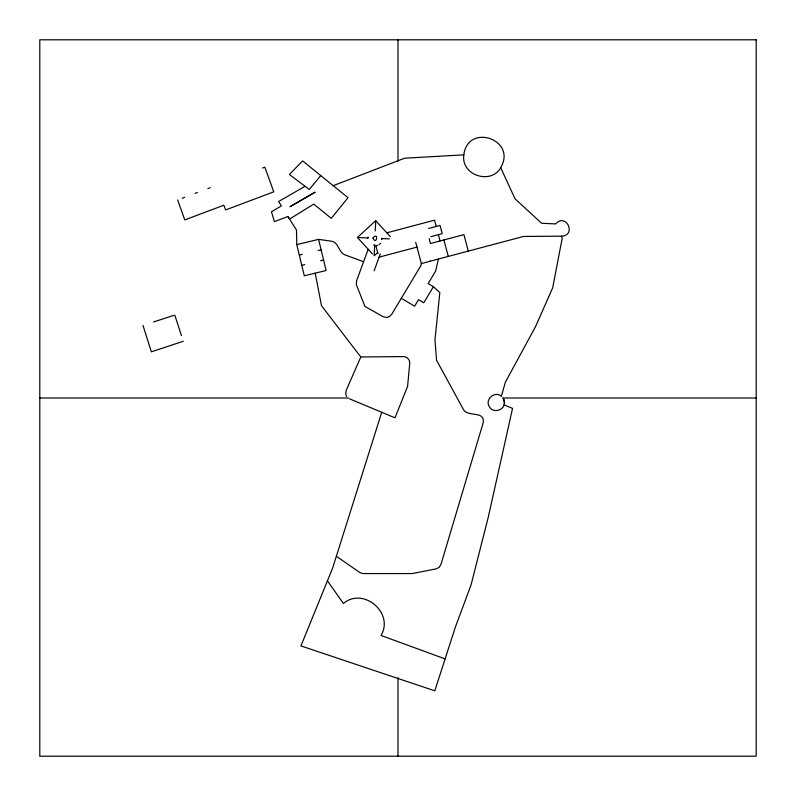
<?xml version="1.0" encoding="UTF-8"?>
<svg xmlns="http://www.w3.org/2000/svg" width="796" height="796" viewBox="0 0 796 796"><rect width="100%" height="100%" fill="white"/><g stroke="black" fill="none" stroke-linecap="round" stroke-linejoin="round"><path stroke-width="1.19" d="M374.637 245.536L374.956 245.098L373.762 244.999L374.637 245.536L374.19 255.795L377.652 252.621M375.264 230.949L375.712 220.691L390.339 236.641M504.405 402.875L504.316 403.821M504.425 402.497L503.341 398.498M463.829 154.852C460.625 175.637 492.286 185.607 501.39 166.424C515.848 139.121 467.74 123.012 463.829 154.852L404.647 158.205L333.186 185.667M504.216 404.298L504.097 404.856L512.554 408.398L488.266 517.191L471.093 584.811L455.411 627.009L434.805 690.828L300.938 645.924L332.698 567.896L381.712 412.278M415.681 242.243L421.343 263.566L420.855 265.685L391.652 314.43L389.035 316.848L386.727 317.485L383.234 316.748L364.946 306.45L356.389 284.759L356.548 280.889L368.2 249.257M430.188 261.217L429.601 261.377M438.457 259.028L435.621 271.137L428.158 283.595L433.392 286.729L439.84 292.5L434.974 339.753L436.566 360.23L463.57 409.771C468.257 417.283 485.152 410.467 483.192 422.736L440.944 564.483L439.143 567.349L436.118 568.871L412.228 573.568L362.827 573.568L359.702 572.453L336.36 556.255M374.1 270.809L380.339 253.874M315.206 273.157L321.494 305.704L360.807 356.986L346.151 390.458L345.733 394.149L346.658 396.458M367.662 237.924L368.09 238.243L368.2 237.049L367.662 237.924L357.404 237.477L372.568 254.024M382.239 238.561L381.811 238.243L381.712 239.437L382.239 238.561L389.383 238.87M433.392 286.729L423.77 302.798L418.527 299.664L414.597 306.231L401.323 298.281M142.991 325.405L151.349 351.842L183.299 341.255M320.728 175.568L309.296 189.478L289.416 174.483L302.629 160.891L348.021 197.697L331.285 218.343L313.724 204.114L289.545 219.109L287.923 216.492L274.411 221.676L271.466 211.806L281.346 205.885L278.63 201.507L305.067 186.284M380.647 243.457L379.015 244.73M357.404 237.477L375.712 220.691M177.657 199.965L184.771 219.925L223.845 205.219L225.626 209.945L273.754 191.836L264.859 167.16L262.541 168.036M314.957 192.274L289.993 206.701L314.997 192.304M182.304 198.214L184.632 197.338M195.1 193.398L197.428 192.523M207.885 188.592L210.214 187.717M153.578 321.962L173.578 315.445M376.319 245.725L377.553 245.397M386.846 232.84L434.556 220.164L436.228 226.462M428.656 228.472L440.049 225.447L442.228 233.656L430.825 236.681M379.135 257.138L416.975 247.098M421.343 263.566L523.509 236.462L561.359 236.163C577.03 235.696 566.155 212.243 555.678 223.905L541.638 223.288L515.042 198.831L500.674 167.648M318.589 239.367L326.101 270.531L304.301 275.784L296.789 244.621L318.589 239.367L331.733 241.228C338.628 242.521 338.658 252.242 344.787 254.81L363.603 261.735M299.316 255.088L302.291 254.362M318.131 250.541L321.116 249.825M301.784 265.327L304.759 264.61M320.609 260.79L323.584 260.063M360.807 356.986L403.363 356.578C406.985 356.479 410.119 359.882 409.721 363.483L407.582 386.408L395.005 417.83L349.514 398.826M39.8 398L348.548 398M502.535 398L756.2 398M445.103 658.919L381.015 635.457C394.438 613.039 363.344 586.612 343.384 603.477L327.435 580.831M501.53 396.348C495.132 390.378 484.545 399.264 489.311 406.607C493.281 414.398 506.276 409.671 504.306 401.144M501.371 396.229L505.41 382.08L535.429 326.858L552.722 287.714L562.235 238.064L561.359 236.163M287.923 216.492L296.48 230.024L296.789 244.621M503.55 398.876L503.788 399.453M503.967 399.89L504.246 400.925M174.762 315.057L181.438 335.564M468.297 251.098L463.929 234.631L430.437 243.516L429.144 238.671M443.899 239.944L448.267 256.421M438.407 234.671L440.079 240.959M375.881 245.954L377.931 253.675M398 39.8L398 161.071M398 677.695L398 756.2M372.976 237.895C376.458 246.372 379.155 231.119 372.976 237.895M756.2 39.8L39.8 39.8L39.8 756.2L756.2 756.2L756.2 39.8"/></g></svg>
